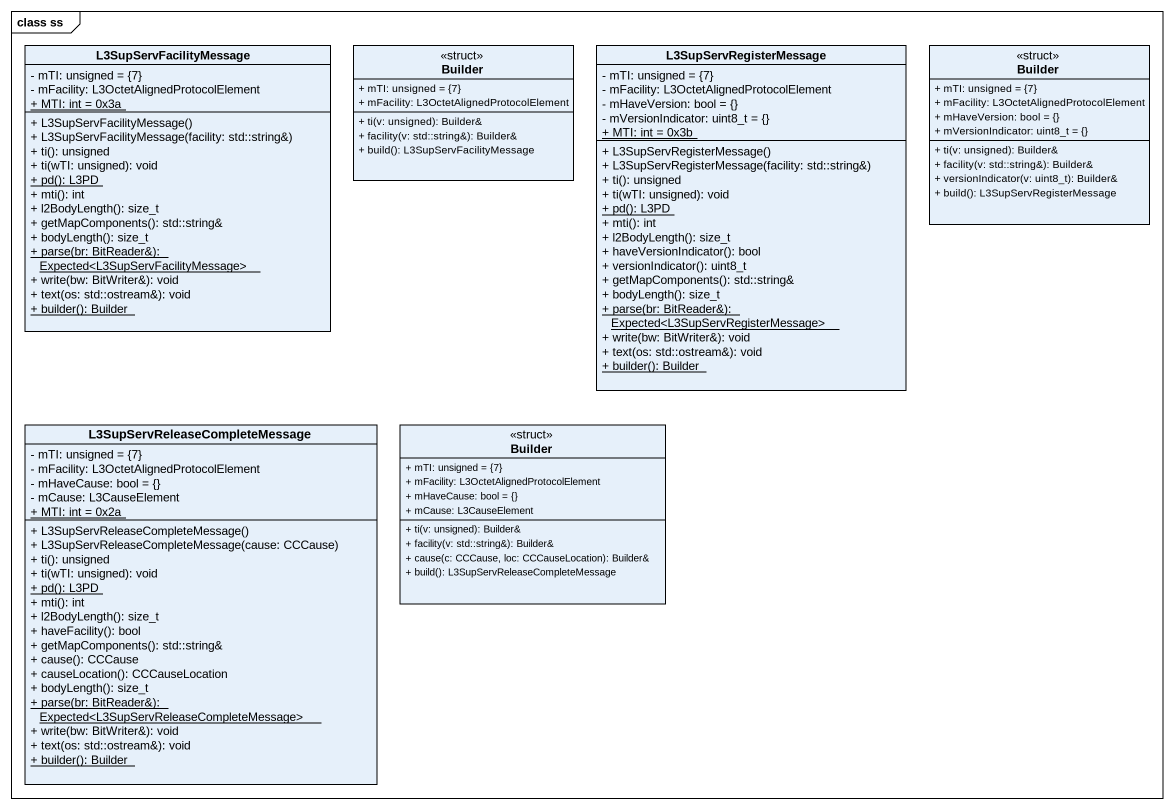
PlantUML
@startuml
mainframe class ss
hide circle
hide empty members
skinparam classAttributeIconSize 0
class L3SupServFacilityMessage {
  - mTI: unsigned = {7}
  - mFacility: L3OctetAlignedProtocolElement
  {static} + MTI: int = 0x3a
  + L3SupServFacilityMessage()
  + L3SupServFacilityMessage(facility: std::string&)
  + ti(): unsigned
  + ti(wTI: unsigned): void
  {static} + pd(): L3PD
  + mti(): int
  + l2BodyLength(): size_t
  + getMapComponents(): std::string&
  + bodyLength(): size_t
  {static} + parse(br: BitReader&): Expected<L3SupServFacilityMessage>
  + write(bw: BitWriter&): void
  + text(os: std::ostream&): void
  {static} + builder(): Builder
}
class Builder <<struct>> {
  + mTI: unsigned = {7}
  + mFacility: L3OctetAlignedProtocolElement
  + ti(v: unsigned): Builder&
  + facility(v: std::string&): Builder&
  + build(): L3SupServFacilityMessage
}
class L3SupServRegisterMessage {
  - mTI: unsigned = {7}
  - mFacility: L3OctetAlignedProtocolElement
  - mHaveVersion: bool = {}
  - mVersionIndicator: uint8_t = {}
  {static} + MTI: int = 0x3b
  + L3SupServRegisterMessage()
  + L3SupServRegisterMessage(facility: std::string&)
  + ti(): unsigned
  + ti(wTI: unsigned): void
  {static} + pd(): L3PD
  + mti(): int
  + l2BodyLength(): size_t
  + haveVersionIndicator(): bool
  + versionIndicator(): uint8_t
  + getMapComponents(): std::string&
  + bodyLength(): size_t
  {static} + parse(br: BitReader&): Expected<L3SupServRegisterMessage>
  + write(bw: BitWriter&): void
  + text(os: std::ostream&): void
  {static} + builder(): Builder
}
class "Builder" as Builder_2 <<struct>> {
  + mTI: unsigned = {7}
  + mFacility: L3OctetAlignedProtocolElement
  + mHaveVersion: bool = {}
  + mVersionIndicator: uint8_t = {}
  + ti(v: unsigned): Builder&
  + facility(v: std::string&): Builder&
  + versionIndicator(v: uint8_t): Builder&
  + build(): L3SupServRegisterMessage
}
class "L3SupServReleaseCompleteMessage" as L3SupServReleaseCompleteMess {
  - mTI: unsigned = {7}
  - mFacility: L3OctetAlignedProtocolElement
  - mHaveCause: bool = {}
  - mCause: L3CauseElement
  {static} + MTI: int = 0x2a
  + L3SupServReleaseCompleteMessage()
  + L3SupServReleaseCompleteMessage(cause: CCCause)
  + ti(): unsigned
  + ti(wTI: unsigned): void
  {static} + pd(): L3PD
  + mti(): int
  + l2BodyLength(): size_t
  + haveFacility(): bool
  + getMapComponents(): std::string&
  + cause(): CCCause
  + causeLocation(): CCCauseLocation
  + bodyLength(): size_t
  {static} + parse(br: BitReader&): Expected<L3SupServReleaseCompleteMessage>
  + write(bw: BitWriter&): void
  + text(os: std::ostream&): void
  {static} + builder(): Builder
}
class "Builder" as Builder_3 <<struct>> {
  + mTI: unsigned = {7}
  + mFacility: L3OctetAlignedProtocolElement
  + mHaveCause: bool = {}
  + mCause: L3CauseElement
  + ti(v: unsigned): Builder&
  + facility(v: std::string&): Builder&
  + cause(c: CCCause, loc: CCCauseLocation): Builder&
  + build(): L3SupServReleaseCompleteMessage
}
@enduml
